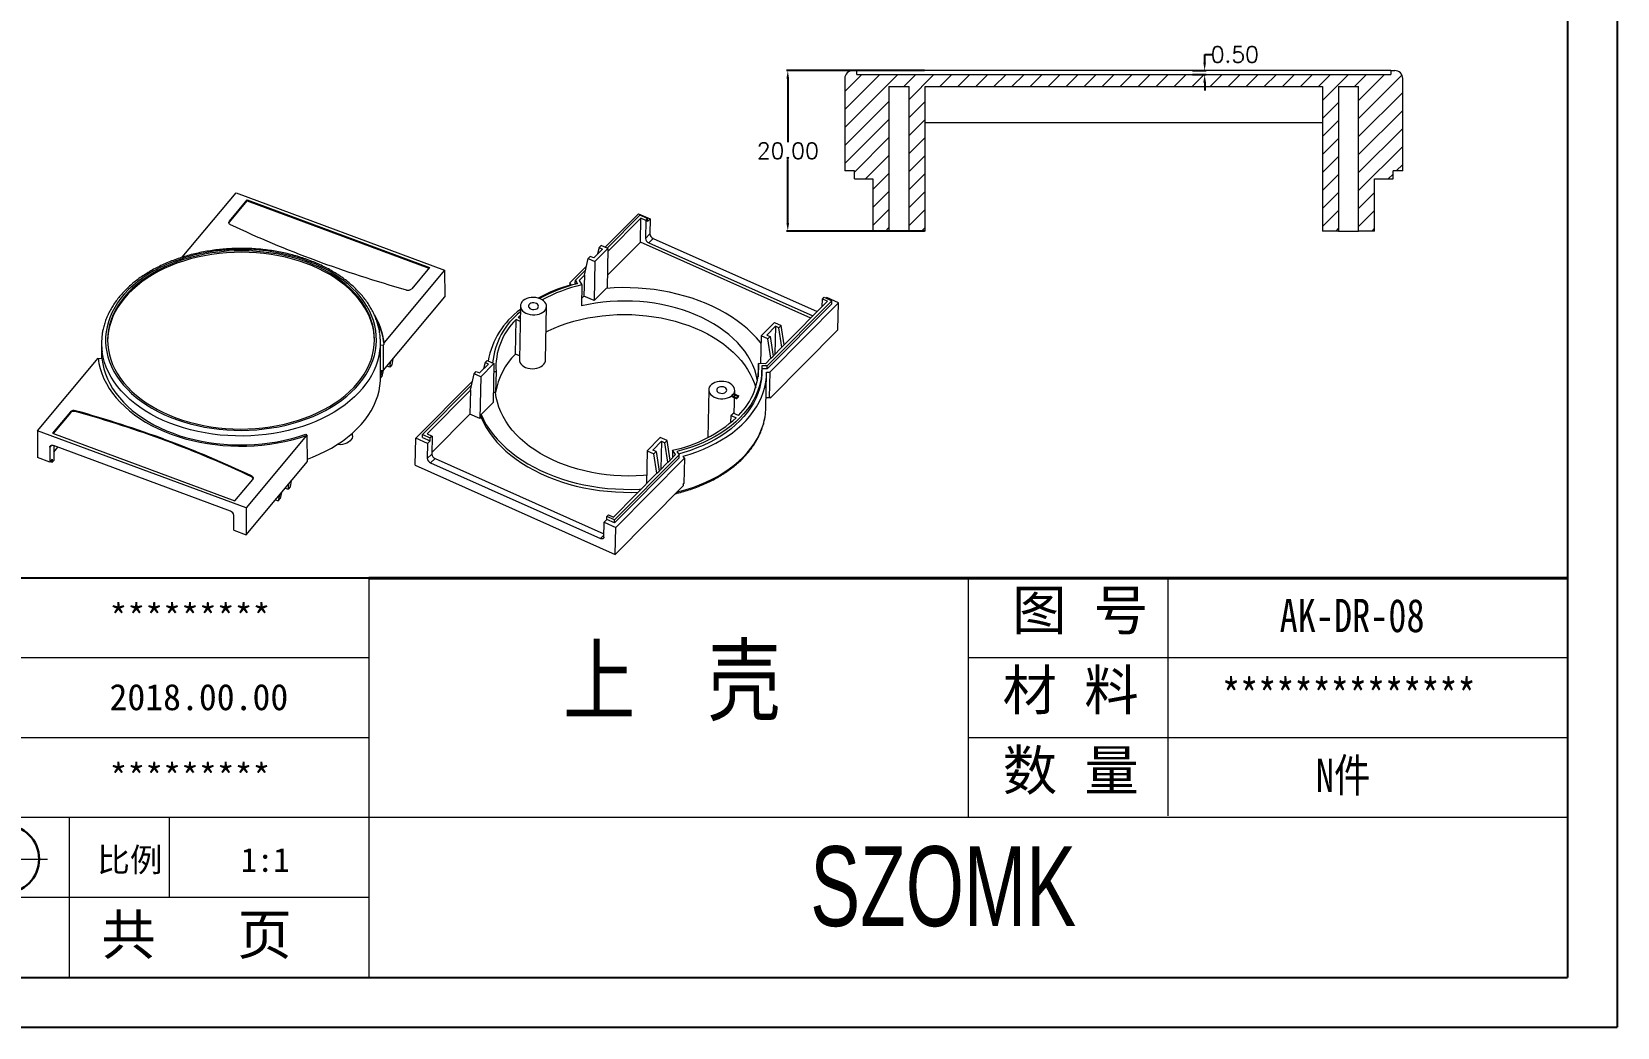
# Model space of a CAD drawing. Header units: inches. Extents: x 2145 to 2963, y 1126 to 1387.
# Drawn here: x 2317.4 to 2514.9, y 1125.7 to 1249.7 of the extents above; entities that cross this region are included whole.
import ezdxf

# ---------------------------------------------------------------- set-up
doc = ezdxf.new("R2010")
doc.units = ezdxf.units.IN
doc.header["$LTSCALE"] = 15
doc.linetypes.add('CENTER2', pattern=[28.575, 19.05, -3.175, 3.175, -3.175])
doc.layers.add('文字', color=81, linetype='Continuous')
for name, color, linetype, lineweight in [('粗实线', 7, 'Continuous', 30), ('细实线', 3, 'Continuous', 9), ('细点划线', 2, 'CENTER2', 9)]:
    doc.layers.add(name, color=color, linetype=linetype, lineweight=lineweight)
doc.styles.get("Standard").update_dxf_attribs({"font": 'txt', "bigfont": 'gbcbig.shx'})
doc.styles.add('宋体', font='', dxfattribs={"width": 0.8, "height": 3.5})
doc.styles.add('长仿宋', font='', dxfattribs={"width": 0.7, "height": 4})
doc.styles.get('宋体').set_extended_font_data('SimSun')
doc.styles.get('长仿宋').set_extended_font_data('SimSun')
doc.dimstyles.new('2.5', dxfattribs={"dimtxt": 2, "dimasz": 1, "dimexe": 0.18, "dimexo": 0.0625, "dimgap": 0.09, "dimtad": 0, "dimtih": 1, "dimtoh": 1, "dimzin": 0, "dimdsep": 46, "dimtxsty": 'Standard', "dimcen": 1, "dimadec": 0, "dimazin": 2, "dimtfac": 1, "dimtofl": 0, "dimtmove": 0, "dimatfit": 3, "dimfxl": 0, "dimtolj": 1, "dimtzin": 0, "dimarcsym": 0})

# ---------------------------------------------------------------- blocks, each defined once
blk = doc.blocks.new('*D156')
at = {"color": 0, "lineweight": -2, "transparency": 16777216}
for p, q in [((2463.5, 1245.88), (2463.5, 1246.88)), ((2463.5, 1246.88), (2464.5, 1246.88)), ((2462, 1244.88), (2463.68, 1244.88)), ((2462, 1244.38), (2463.68, 1244.38)), ((2463.5, 1243.38), (2463.5, 1242.38))]:
    blk.add_line(p, q, dxfattribs=at)
at = {"color": 0, "transparency": 16777216}
for points in [[(2463.33, 1245.88), (2463.66, 1245.88), (2463.5, 1244.88)], [(2463.33, 1243.38), (2463.66, 1243.38), (2463.5, 1244.38)]]:
    blk.add_solid(points, dxfattribs=at)
at = {"layer": 'Defpoints', "color": 0, "transparency": 16777216}
for p in [(2461.93, 1244.88), (2461.93, 1244.38), (2463.5, 1244.88)]:
    blk.add_point(p, dxfattribs=at)
at = {"color": 0, "transparency": 16777216, "insert": (2467.25, 1246.88), "char_height": 2, "attachment_point": 5}
blk.add_mtext('\\A1;0.50', dxfattribs=at)
blk = doc.blocks.new('*D157')
at = {"color": 0, "lineweight": -2, "transparency": 16777216}
for p, q in [((2428.61, 1244.88), (2411.39, 1244.88)), ((2411.57, 1243.88), (2411.57, 1235.97)), ((2411.57, 1225.88), (2411.57, 1233.79)), ((2428.61, 1224.88), (2411.39, 1224.88))]:
    blk.add_line(p, q, dxfattribs=at)
at = {"color": 0, "transparency": 16777216}
for points in [[(2411.4, 1243.88), (2411.73, 1243.88), (2411.57, 1244.88)], [(2411.4, 1225.88), (2411.73, 1225.88), (2411.57, 1224.88)]]:
    blk.add_solid(points, dxfattribs=at)
at = {"layer": 'Defpoints', "color": 0, "transparency": 16777216}
for p in [(2411.57, 1244.88), (2428.67, 1244.88), (2428.67, 1224.88)]:
    blk.add_point(p, dxfattribs=at)
at = {"color": 0, "transparency": 16777216, "insert": (2411.57, 1234.88), "char_height": 2, "attachment_point": 5}
blk.add_mtext('\\A1;20.00', dxfattribs=at)

msp = doc.modelspace()

# ---------------------------------------------------------------- hatches: boundary and pattern name
at = {"linetype": 'Continuous', "lineweight": 0}
h = msp.add_hatch(dxfattribs=at)
h.set_pattern_fill('ANSI31', color=4, scale=0.5, style=0)
edge = h.paths.add_edge_path(flags=0)
edge.add_line((2418.671, 1232.379), (2419.871, 1232.379))
edge.add_line((2419.871, 1232.379), (2419.871, 1231.379))
edge.add_line((2419.871, 1231.379), (2422.171, 1231.379))
edge.add_line((2422.171, 1231.379), (2422.171, 1224.879))
edge.add_line((2422.171, 1224.879), (2424.171, 1224.879))
edge.add_line((2424.171, 1224.879), (2424.171, 1242.879))
edge.add_line((2424.171, 1242.879), (2426.671, 1242.879))
edge.add_line((2426.671, 1242.879), (2426.671, 1224.879))
edge.add_line((2426.671, 1224.879), (2428.671, 1224.879))
edge.add_line((2428.671, 1224.879), (2428.671, 1242.879))
edge.add_line((2428.671, 1242.879), (2478.171, 1242.879))
edge.add_line((2478.171, 1242.879), (2478.171, 1224.879))
edge.add_line((2478.171, 1224.879), (2480.171, 1224.879))
edge.add_line((2480.171, 1224.879), (2480.171, 1242.879))
edge.add_line((2480.171, 1242.879), (2482.671, 1242.879))
edge.add_line((2482.671, 1242.879), (2482.671, 1224.879))
edge.add_line((2482.671, 1224.879), (2484.671, 1224.879))
edge.add_line((2484.671, 1224.879), (2484.671, 1231.379))
edge.add_line((2484.671, 1231.379), (2486.971, 1231.379))
edge.add_line((2486.971, 1231.379), (2486.971, 1232.379))
edge.add_line((2486.971, 1232.379), (2488.171, 1232.379))
edge.add_line((2488.171, 1232.379), (2488.171, 1243.879))
edge.add_arc((2487.171, 1243.879), 1, 0, 90)
edge.add_line((2487.171, 1244.879), (2486.671, 1244.879))
edge.add_line((2486.671, 1244.879), (2486.671, 1244.379))
edge.add_line((2486.671, 1244.379), (2420.171, 1244.379))
edge.add_line((2420.171, 1244.379), (2420.171, 1244.879))
edge.add_line((2420.171, 1244.879), (2419.671, 1244.879))
edge.add_arc((2419.671, 1243.879), 1, 90, 180)
edge.add_line((2418.671, 1243.879), (2418.671, 1232.379))

# ---------------------------------------------------------------- linework, layer by layer
for p, q in [((2514.9, 1386.93), (2514.9, 1125.657)), ((2508.679, 1380.709), (2508.679, 1131.877)), ((2359.38, 1181.644), (2284.73, 1181.644)), ((2154.946, 1131.877), (2508.679, 1131.877)), ((2145.384, 1125.657), (2514.9, 1125.657))]:
    msp.add_line(p, q)
at = {"color": 7, "linetype": 'Continuous', "lineweight": 15}
for p, q in [((2419.671, 1244.879), (2420.171, 1244.879)), ((2420.171, 1244.379), (2420.171, 1244.879)), ((2486.671, 1244.879), (2420.171, 1244.879)), ((2420.171, 1244.379), (2486.671, 1244.379)), ((2486.671, 1244.879), (2486.671, 1244.379)), ((2486.671, 1244.879), (2487.171, 1244.879)), ((2418.671, 1243.879), (2418.671, 1232.379)), ((2424.171, 1242.879), (2426.671, 1242.879)), ((2424.171, 1242.879), (2424.171, 1224.879)), ((2426.671, 1224.879), (2426.671, 1242.879)), ((2428.671, 1242.879), (2478.171, 1242.879)), ((2428.671, 1224.879), (2428.671, 1242.879)), ((2478.171, 1242.879), (2478.171, 1224.879)), ((2480.171, 1242.879), (2482.671, 1242.879)), ((2480.171, 1242.879), (2480.171, 1224.879)), ((2482.671, 1224.879), (2482.671, 1242.879)), ((2488.171, 1232.379), (2488.171, 1243.879)), ((2478.171, 1238.379), (2428.671, 1238.379)), ((2419.871, 1232.379), (2418.671, 1232.379)), ((2419.871, 1231.379), (2419.871, 1232.379)), ((2419.871, 1231.379), (2422.171, 1231.379)), ((2422.171, 1231.379), (2422.171, 1224.879)), ((2484.671, 1231.379), (2486.971, 1231.379)), ((2484.671, 1224.879), (2484.671, 1231.379)), ((2488.171, 1232.379), (2486.971, 1232.379)), ((2486.971, 1231.379), (2486.971, 1232.379)), ((2336.119, 1221.604), (2342.834, 1229.657)), ((2342.009, 1226.097), (2344.228, 1228.757)), ((2342.01, 1225.985), (2344.228, 1228.646)), ((2342.834, 1229.657), (2368.814, 1220.023)), ((2344.228, 1228.757), (2366.933, 1220.338)), ((2344.228, 1228.646), (2344.228, 1228.757)), ((2344.228, 1228.646), (2366.862, 1220.253)), ((2388.835, 1222.87), (2392.966, 1227.039)), ((2393.149, 1226.858), (2389.086, 1222.758)), ((2392.966, 1227.039), (2394.432, 1226.386)), ((2394.112, 1226.428), (2393.149, 1226.858)), ((2342.009, 1226.097), (2342.01, 1225.985)), ((2393.265, 1226.488), (2389.163, 1222.349)), ((2393.204, 1223.504), (2393.265, 1226.488)), ((2393.893, 1226.208), (2393.265, 1226.488)), ((2393.893, 1226.208), (2393.847, 1223.97)), ((2393.893, 1226.208), (2394.112, 1226.428)), ((2394.104, 1226.055), (2394.112, 1226.428)), ((2394.432, 1226.386), (2394.104, 1226.055)), ((2394.432, 1226.386), (2394.394, 1224.521)), ((2424.171, 1224.879), (2422.171, 1224.879)), ((2424.171, 1224.879), (2426.671, 1224.879)), ((2428.671, 1224.879), (2426.671, 1224.879)), ((2480.171, 1224.879), (2478.171, 1224.879)), ((2480.171, 1224.879), (2482.671, 1224.879)), ((2484.671, 1224.879), (2482.671, 1224.879)), ((2387.532, 1221.066), (2389.171, 1222.72)), ((2388.06, 1222.818), (2387.882, 1222.028)), ((2388.334, 1223.094), (2388.06, 1222.818)), ((2388.06, 1222.818), (2388.479, 1222.631)), ((2389.171, 1222.72), (2388.334, 1223.094)), ((2389.171, 1222.72), (2389.069, 1217.745)), ((2393.204, 1223.504), (2389.102, 1219.365)), ((2414.433, 1214.037), (2393.204, 1223.504)), ((2393.847, 1223.97), (2394.394, 1224.521)), ((2394.805, 1223.961), (2394.258, 1223.41)), ((2394.258, 1223.41), (2414.692, 1214.298)), ((2394.805, 1223.961), (2415.238, 1214.849)), ((2386.23, 1219.388), (2386.694, 1221.439)), ((2386.694, 1221.439), (2386.968, 1221.715)), ((2386.694, 1221.439), (2387.532, 1221.066)), ((2387.386, 1221.528), (2386.968, 1221.715)), ((2388.479, 1222.631), (2387.386, 1221.528)), ((2387.532, 1221.066), (2387.433, 1216.217)), ((2368.814, 1220.023), (2361.28, 1210.988)), ((2366.933, 1220.338), (2364.714, 1217.677)), ((2368.814, 1220.023), (2368.825, 1216.674)), ((2384.418, 1218.413), (2386.48, 1220.494)), ((2385.098, 1218.368), (2385.106, 1218.741)), ((2386.373, 1220.02), (2385.106, 1218.741)), ((2385.106, 1218.741), (2385.381, 1218.319)), ((2386.23, 1219.388), (2385.559, 1218.711)), ((2385.559, 1218.711), (2385.916, 1218.164)), ((2386.23, 1219.388), (2386.177, 1216.777)), ((2384.418, 1218.413), (2384.412, 1218.12)), ((2384.579, 1218.167), (2384.418, 1218.413)), ((2385.098, 1218.368), (2385.166, 1218.264)), ((2385.916, 1218.164), (2385.863, 1215.553)), ((2386.177, 1216.777), (2385.882, 1216.479)), ((2387.433, 1216.217), (2386.177, 1216.777)), ((2388.936, 1217.735), (2387.433, 1216.217)), ((2361.203, 1207.533), (2368.825, 1216.674)), ((2378.267, 1215.551), (2378.129, 1208.837)), ((2381.378, 1208.771), (2381.516, 1215.485)), ((2417.048, 1215.824), (2409.005, 1207.707)), ((2417.056, 1216.197), (2409.013, 1208.08)), ((2409.33, 1207.304), (2417.878, 1215.93)), ((2411.107, 1210.68), (2416.502, 1216.125)), ((2415.855, 1215.472), (2415.874, 1216.405)), ((2415.874, 1216.405), (2416.093, 1216.626)), ((2416.502, 1216.125), (2415.874, 1216.405)), ((2416.093, 1216.626), (2417.056, 1216.197)), ((2416.413, 1216.584), (2416.344, 1216.514)), ((2417.878, 1215.93), (2416.413, 1216.584)), ((2417.048, 1215.824), (2417.056, 1216.197)), ((2417.81, 1212.573), (2417.878, 1215.93)), ((2377.63, 1209.552), (2377.718, 1213.842)), ((2378.227, 1213.615), (2377.718, 1213.842)), ((2377.991, 1214.118), (2378.242, 1214.355)), ((2377.991, 1214.118), (2378.235, 1214.009)), ((2408.257, 1211.824), (2409.896, 1213.478)), ((2410.042, 1213.016), (2408.949, 1211.913)), ((2409.896, 1213.478), (2410.734, 1213.105)), ((2410.042, 1213.016), (2409.97, 1209.534)), ((2410.46, 1212.829), (2410.042, 1213.016)), ((2410.734, 1213.105), (2410.46, 1212.829)), ((2410.833, 1210.404), (2410.46, 1212.829)), ((2411.107, 1210.68), (2410.734, 1213.105)), ((2326.082, 1210.883), (2326.089, 1208.975)), ((2360.847, 1206.724), (2360.832, 1211.003)), ((2361.28, 1210.801), (2361.192, 1210.695)), ((2361.28, 1210.801), (2361.28, 1210.988)), ((2408.257, 1211.824), (2408.186, 1208.355)), ((2409.094, 1211.451), (2408.257, 1211.824)), ((2408.949, 1211.913), (2409.368, 1211.726)), ((2409.094, 1211.451), (2409.368, 1211.726)), ((2409.467, 1209.026), (2409.094, 1211.451)), ((2409.361, 1204.047), (2417.81, 1212.573)), ((2409.368, 1211.726), (2409.741, 1209.302)), ((2318.107, 1200.002), (2325.641, 1209.038)), ((2325.662, 1208.876), (2325.73, 1208.958)), ((2326.129, 1208.977), (2325.73, 1208.958)), ((2360.833, 1210.678), (2361.192, 1210.695)), ((2361.203, 1207.533), (2361.192, 1210.695)), ((2362.38, 1208.944), (2362.226, 1208.201)), ((2378.139, 1209.325), (2377.63, 1209.552)), ((2408.796, 1208.348), (2409.467, 1209.026)), ((2409.467, 1209.026), (2409.741, 1209.302)), ((2409.741, 1209.302), (2410.833, 1210.404)), ((2410.833, 1210.404), (2411.107, 1210.68)), ((2360.844, 1207.515), (2361.203, 1207.533)), ((2360.987, 1207.522), (2360.846, 1206.846)), ((2361.171, 1207.531), (2361.008, 1206.74)), ((2361.982, 1207.909), (2361.626, 1208.041)), ((2361.982, 1207.909), (2362.136, 1208.652)), ((2362.226, 1208.201), (2361.982, 1207.909)), ((2372.023, 1205.051), (2372.488, 1207.103)), ((2372.488, 1207.103), (2372.761, 1207.378)), ((2373.325, 1206.729), (2372.488, 1207.103)), ((2372.761, 1207.378), (2373.18, 1207.192)), ((2373.18, 1207.192), (2374.273, 1208.294)), ((2374.965, 1208.383), (2373.325, 1206.729)), ((2373.854, 1208.481), (2373.675, 1207.691)), ((2374.127, 1208.757), (2373.854, 1208.481)), ((2374.273, 1208.294), (2373.854, 1208.481)), ((2374.127, 1208.757), (2374.965, 1208.383)), ((2374.965, 1208.383), (2374.865, 1203.534)), ((2374.944, 1207.377), (2375.224, 1207.374)), ((2375.224, 1207.374), (2375.17, 1204.763)), ((2407.906, 1208.358), (2407.873, 1206.705)), ((2408.796, 1208.348), (2407.906, 1208.358)), ((2409.013, 1208.08), (2408.327, 1208.087)), ((2408.329, 1207.149), (2408.336, 1207.522)), ((2409.005, 1207.707), (2408.338, 1207.714)), ((2408.841, 1202.848), (2408.929, 1207.137)), ((2408.93, 1207.308), (2409.33, 1207.304)), ((2409.005, 1207.707), (2409.013, 1208.08)), ((2409.33, 1207.304), (2409.265, 1204.133)), ((2360.845, 1206.546), (2361.008, 1206.74)), ((2365.236, 1199.055), (2372.274, 1206.157)), ((2372.166, 1205.683), (2366.074, 1199.535)), ((2372.023, 1205.051), (2366.628, 1199.606)), ((2372.023, 1205.051), (2371.962, 1202.067)), ((2373.325, 1206.729), (2373.218, 1201.507)), ((2401.713, 1205.096), (2401.591, 1199.131)), ((2404.903, 1202.117), (2404.963, 1205.029)), ((2373.361, 1202.017), (2374.865, 1203.534)), ((2375.17, 1204.763), (2374.89, 1204.766)), ((2408.867, 1204.138), (2409.265, 1204.133)), ((2409.265, 1204.133), (2409.365, 1204.233)), ((2409.356, 1204.225), (2409.361, 1204.047)), ((2409.361, 1204.047), (2409.365, 1204.233)), ((2322.206, 1202.348), (2319.988, 1199.687)), ((2322.207, 1202.237), (2320.059, 1199.661)), ((2322.207, 1202.237), (2322.206, 1202.348)), ((2322.837, 1202.495), (2322.837, 1202.383)), ((2371.962, 1202.067), (2367.214, 1197.275)), ((2373.218, 1201.507), (2371.962, 1202.067)), ((2373.354, 1201.644), (2373.218, 1201.507)), ((2373.361, 1202.017), (2373.354, 1201.644)), ((2404.478, 1201.015), (2404.496, 1201.901)), ((2404.496, 1201.901), (2405.139, 1201.614)), ((2405.412, 1201.89), (2404.769, 1202.176)), ((2318.107, 1200.002), (2318.118, 1196.654)), ((2344.087, 1190.368), (2318.107, 1200.002)), ((2319.988, 1199.687), (2342.693, 1191.268)), ((2351.621, 1199.404), (2344.087, 1190.368)), ((2351.524, 1199.56), (2351.71, 1199.324)), ((2351.621, 1199.404), (2351.621, 1199.218)), ((2351.71, 1199.324), (2351.621, 1199.218)), ((2351.721, 1196.161), (2351.71, 1199.324)), ((2357.332, 1199.346), (2357.331, 1199.69)), ((2365.168, 1195.698), (2365.236, 1199.055)), ((2366.702, 1198.402), (2365.236, 1199.055)), ((2366.067, 1199.162), (2366.074, 1199.535)), ((2366.067, 1199.162), (2367.03, 1198.732)), ((2366.074, 1199.535), (2367.037, 1199.105)), ((2366.628, 1199.606), (2367.256, 1199.326)), ((2367.03, 1198.732), (2367.037, 1199.105)), ((2367.256, 1199.326), (2367.037, 1199.105)), ((2367.256, 1199.326), (2367.21, 1197.088)), ((2395.69, 1199.141), (2394.051, 1197.487)), ((2396.527, 1198.768), (2395.69, 1199.141)), ((2319.64, 1197.948), (2319.647, 1196.087)), ((2342.126, 1189.981), (2320.076, 1198.158)), ((2320.129, 1198.138), (2320.135, 1196.3)), ((2320.132, 1197.324), (2320.65, 1197.945)), ((2366.702, 1198.402), (2366.664, 1196.537)), ((2366.664, 1196.537), (2367.21, 1197.088)), ((2367.03, 1198.732), (2366.702, 1198.402)), ((2398.024, 1196.991), (2389.981, 1188.874)), ((2394.051, 1197.487), (2393.967, 1193.383)), ((2394.051, 1197.487), (2394.888, 1197.114)), ((2394.742, 1197.576), (2395.835, 1198.679)), ((2395.161, 1197.39), (2394.742, 1197.576)), ((2394.888, 1197.114), (2395.161, 1197.39)), ((2395.261, 1194.689), (2394.888, 1197.114)), ((2395.161, 1197.39), (2395.534, 1194.965)), ((2395.835, 1198.679), (2395.764, 1195.197)), ((2395.835, 1198.679), (2396.254, 1198.492)), ((2396.527, 1198.768), (2396.254, 1198.492)), ((2396.627, 1196.068), (2396.254, 1198.492)), ((2396.9, 1196.343), (2396.527, 1198.768)), ((2396.9, 1196.343), (2397.571, 1197.021)), ((2397.214, 1197.567), (2397.195, 1196.641)), ((2397.571, 1197.021), (2397.214, 1197.567)), ((2397.749, 1197.412), (2398.024, 1196.991)), ((2398.017, 1196.618), (2398.024, 1196.991)), ((2319.647, 1196.087), (2318.118, 1196.654)), ((2319.939, 1196.438), (2319.647, 1196.087)), ((2319.702, 1196.154), (2319.94, 1196.066)), ((2319.939, 1196.438), (2319.94, 1196.066)), ((2320.135, 1196.3), (2319.94, 1196.066)), ((2344.098, 1187.02), (2351.721, 1196.161)), ((2365.168, 1195.698), (2390.08, 1184.589)), ((2367.621, 1196.528), (2367.075, 1195.977)), ((2367.075, 1195.977), (2388.218, 1186.548)), ((2367.621, 1196.528), (2388.653, 1187.149)), ((2398.017, 1196.618), (2389.974, 1188.501)), ((2390.148, 1187.946), (2398.697, 1196.573)), ((2395.534, 1194.965), (2396.627, 1196.068)), ((2396.627, 1196.068), (2396.9, 1196.343)), ((2398.697, 1196.573), (2398.536, 1196.818)), ((2398.697, 1196.573), (2398.632, 1193.402)), ((2342.693, 1191.268), (2344.911, 1193.929)), ((2344.766, 1194.251), (2344.765, 1194.363)), ((2349.314, 1192.717), (2349.468, 1193.46)), ((2349.558, 1193.009), (2349.314, 1192.717)), ((2349.712, 1193.752), (2349.558, 1193.009)), ((2389.865, 1189.244), (2395.261, 1194.689)), ((2390.08, 1184.589), (2398.529, 1193.116)), ((2395.261, 1194.689), (2395.534, 1194.965)), ((2398.532, 1193.302), (2398.529, 1193.116)), ((2398.532, 1193.302), (2398.632, 1193.402)), ((2347.74, 1191.388), (2348.096, 1191.256)), ((2348.25, 1191.999), (2348.096, 1191.256)), ((2348.096, 1191.256), (2348.339, 1191.548)), ((2348.493, 1192.291), (2348.339, 1191.548)), ((2348.958, 1192.849), (2349.314, 1192.717)), ((2342.57, 1187.587), (2342.563, 1189.447)), ((2344.087, 1190.368), (2344.098, 1187.02)), ((2389.011, 1188.93), (2389.018, 1189.303)), ((2389.237, 1189.524), (2389.018, 1189.303)), ((2389.981, 1188.874), (2389.018, 1189.303)), ((2389.237, 1189.524), (2389.865, 1189.244)), ((2342.57, 1187.587), (2344.098, 1187.02)), ((2388.645, 1186.735), (2388.683, 1188.6)), ((2389.011, 1188.93), (2388.683, 1188.6)), ((2388.683, 1188.6), (2390.148, 1187.946)), ((2389.974, 1188.501), (2389.011, 1188.93)), ((2389.974, 1188.501), (2389.981, 1188.874)), ((2390.08, 1184.589), (2390.148, 1187.946))]:
    msp.add_line(p, q, dxfattribs=at)
at = {"color": 7, "linetype": 'Continuous'}
for p, q in [((2404.546, 1204.325), (2405.189, 1204.038)), ((2404.819, 1204.601), (2405.462, 1204.314))]:
    msp.add_line(p, q, dxfattribs=at)
at = {"color": 8, "linetype": 'Continuous', "lineweight": 15}
for p, q in [((2319.839, 1198.186), (2319.64, 1197.948)), ((2388.218, 1186.548), (2388.65, 1186.984))]:
    msp.add_line(p, q, dxfattribs=at)
at = {"color": 7, "linetype": 'Continuous', "lineweight": 15, "flags": 128}
for points in [[(2342.155, 1225.662), (2342.086, 1225.702), (2342.029, 1225.749), (2341.986, 1225.803), (2341.958, 1225.861), (2341.946, 1225.921), (2341.951, 1225.982), (2341.972, 1226.041), (2342.009, 1226.097)], [(2342.01, 1225.985), (2341.973, 1225.929), (2341.953, 1225.877)], [(2358.192, 1205.85), (2358.626, 1206.407), (2359.014, 1206.978), (2359.353, 1207.563), (2359.643, 1208.16), (2359.883, 1208.766), (2360.072, 1209.38), (2360.21, 1210.001), (2360.296, 1210.625), (2360.33, 1211.251), (2360.312, 1211.878), (2360.242, 1212.503), (2360.12, 1213.124), (2359.946, 1213.74), (2359.722, 1214.348), (2359.447, 1214.946), (2359.122, 1215.534), (2358.75, 1216.108), (2358.33, 1216.668), (2357.864, 1217.211), (2357.353, 1217.736), (2356.8, 1218.241), (2356.205, 1218.725), (2355.571, 1219.185), (2354.899, 1219.622), (2354.193, 1220.033), (2353.452, 1220.416), (2352.681, 1220.772), (2351.882, 1221.098), (2351.056, 1221.395), (2350.207, 1221.66), (2349.337, 1221.893), (2348.449, 1222.093), (2347.546, 1222.26), (2346.63, 1222.393), (2345.704, 1222.492), (2344.771, 1222.556), (2343.834, 1222.586), (2342.895, 1222.581), (2341.959, 1222.541), (2341.027, 1222.466), (2340.103, 1222.357), (2339.189, 1222.214), (2338.288, 1222.037), (2337.403, 1221.827), (2336.537, 1221.584), (2335.693, 1221.31), (2334.872, 1221.004), (2334.078, 1220.669), (2333.313, 1220.305), (2332.579, 1219.913), (2331.879, 1219.495), (2331.214, 1219.051), (2330.588, 1218.583), (2330.001, 1218.093), (2329.456, 1217.582), (2328.954, 1217.051), (2328.497, 1216.503), (2328.086, 1215.939), (2327.722, 1215.361), (2327.408, 1214.769), (2327.142, 1214.168), (2326.928, 1213.557), (2326.764, 1212.94), (2326.652, 1212.317), (2326.592, 1211.692), (2326.584, 1211.065), (2326.628, 1210.439), (2326.724, 1209.816), (2326.872, 1209.197), (2327.071, 1208.585), (2327.321, 1207.981), (2327.621, 1207.388), (2327.97, 1206.807), (2328.366, 1206.239), (2328.809, 1205.688), (2329.298, 1205.154), (2329.83, 1204.639), (2330.404, 1204.144), (2331.019, 1203.672), (2331.672, 1203.223), (2332.361, 1202.799), (2333.085, 1202.402), (2333.841, 1202.032), (2334.626, 1201.691), (2335.439, 1201.379), (2336.277, 1201.099), (2337.137, 1200.85), (2338.016, 1200.633), (2338.912, 1200.449), (2339.823, 1200.299), (2340.744, 1200.183), (2341.674, 1200.101), (2342.609, 1200.054), (2343.547, 1200.042), (2344.485, 1200.064), (2345.419, 1200.122), (2346.348, 1200.214), (2347.267, 1200.34), (2348.175, 1200.5), (2349.068, 1200.694), (2349.944, 1200.92), (2350.799, 1201.179), (2351.632, 1201.469), (2352.44, 1201.789), (2353.22, 1202.139), (2353.97, 1202.517), (2354.687, 1202.923), (2355.37, 1203.354), (2356.016, 1203.81), (2356.622, 1204.289), (2357.189, 1204.79), (2357.712, 1205.311), (2358.192, 1205.85)], [(2357.974, 1205.931), (2358.405, 1206.484), (2358.79, 1207.053), (2359.126, 1207.634), (2359.412, 1208.228), (2359.649, 1208.831), (2359.835, 1209.442), (2359.969, 1210.058), (2360.051, 1210.679), (2360.081, 1211.302), (2360.058, 1211.925), (2359.984, 1212.546), (2359.857, 1213.162), (2359.679, 1213.774), (2359.449, 1214.377), (2359.17, 1214.971), (2358.841, 1215.553), (2358.463, 1216.122), (2358.039, 1216.676), (2357.568, 1217.213), (2357.053, 1217.731), (2356.495, 1218.229), (2355.897, 1218.706), (2355.259, 1219.159), (2354.584, 1219.588), (2353.873, 1219.99), (2353.131, 1220.365), (2352.357, 1220.712), (2351.556, 1221.029), (2350.729, 1221.316), (2349.88, 1221.571), (2349.01, 1221.794), (2348.122, 1221.984), (2347.22, 1222.14), (2346.306, 1222.262), (2345.384, 1222.35), (2344.455, 1222.403), (2343.523, 1222.421), (2342.59, 1222.405), (2341.661, 1222.353), (2340.737, 1222.266), (2339.822, 1222.146), (2338.918, 1221.991), (2338.028, 1221.802), (2337.156, 1221.581), (2336.303, 1221.327), (2335.473, 1221.042), (2334.667, 1220.726), (2333.89, 1220.38), (2333.143, 1220.006), (2332.428, 1219.605), (2331.748, 1219.177), (2331.104, 1218.725), (2330.5, 1218.25), (2329.936, 1217.752), (2329.415, 1217.235), (2328.938, 1216.699), (2328.506, 1216.145), (2328.122, 1215.577), (2327.786, 1214.995), (2327.499, 1214.402), (2327.263, 1213.799), (2327.077, 1213.188), (2326.943, 1212.571), (2326.861, 1211.95), (2326.831, 1211.328), (2326.853, 1210.705), (2326.928, 1210.084), (2327.055, 1209.467), (2327.233, 1208.856), (2327.462, 1208.253), (2327.742, 1207.659), (2328.071, 1207.077), (2328.448, 1206.508), (2328.873, 1205.954), (2329.344, 1205.417), (2329.859, 1204.898), (2330.416, 1204.4), (2331.015, 1203.924), (2331.653, 1203.471), (2332.328, 1203.042), (2333.038, 1202.64), (2333.781, 1202.264), (2334.554, 1201.918), (2335.356, 1201.6), (2336.182, 1201.314), (2337.032, 1201.059), (2337.902, 1200.836), (2338.789, 1200.646), (2339.691, 1200.49), (2340.605, 1200.367), (2341.528, 1200.28), (2342.457, 1200.227), (2343.389, 1200.208), (2344.321, 1200.225), (2345.251, 1200.277), (2346.175, 1200.363), (2347.09, 1200.484), (2347.994, 1200.639), (2348.883, 1200.827), (2349.756, 1201.049), (2350.609, 1201.303), (2351.439, 1201.588), (2352.244, 1201.904), (2353.022, 1202.249), (2353.769, 1202.623), (2354.484, 1203.025), (2355.164, 1203.452), (2355.807, 1203.904), (2356.412, 1204.38), (2356.976, 1204.877), (2357.497, 1205.395), (2357.974, 1205.931)], [(2360.08, 1211.279), (2360.059, 1211.739), (2359.984, 1212.359), (2359.858, 1212.976), (2359.679, 1213.588), (2359.45, 1214.191), (2359.17, 1214.785), (2358.841, 1215.367), (2358.464, 1215.936), (2358.039, 1216.49), (2357.569, 1217.027), (2357.054, 1217.545), (2356.496, 1218.043), (2355.897, 1218.52), (2355.259, 1218.973), (2354.584, 1219.402), (2353.874, 1219.804), (2353.131, 1220.179), (2352.358, 1220.526), (2351.557, 1220.843), (2350.73, 1221.13), (2349.88, 1221.385), (2349.01, 1221.608), (2348.123, 1221.798), (2347.221, 1221.954), (2346.307, 1222.076), (2345.384, 1222.164), (2344.455, 1222.217), (2343.523, 1222.235), (2342.591, 1222.218), (2341.662, 1222.167), (2340.738, 1222.08), (2339.822, 1221.96), (2338.918, 1221.805), (2338.029, 1221.616), (2337.156, 1221.395), (2336.303, 1221.141), (2335.473, 1220.856), (2334.668, 1220.54), (2333.891, 1220.194), (2333.143, 1219.82), (2332.428, 1219.419), (2331.748, 1218.991), (2331.105, 1218.539), (2330.5, 1218.064), (2329.937, 1217.566), (2329.415, 1217.049), (2328.938, 1216.513), (2328.507, 1215.959), (2328.123, 1215.391), (2327.787, 1214.809), (2327.5, 1214.216), (2327.263, 1213.613), (2327.078, 1213.002), (2326.944, 1212.385), (2326.862, 1211.764), (2326.832, 1211.164)], [(2408.238, 1210.885), (2408.168, 1210.974), (2407.675, 1211.559), (2407.137, 1212.126), (2406.554, 1212.673), (2405.93, 1213.2), (2405.265, 1213.705), (2404.561, 1214.185), (2403.821, 1214.641), (2403.047, 1215.071), (2402.24, 1215.472), (2401.403, 1215.846), (2400.538, 1216.189), (2399.648, 1216.502), (2398.735, 1216.783), (2397.802, 1217.033), (2396.851, 1217.248), (2395.885, 1217.431), (2394.907, 1217.579), (2393.92, 1217.693), (2392.925, 1217.771), (2391.927, 1217.815), (2390.928, 1217.823), (2389.93, 1217.797), (2388.936, 1217.735)], [(2381.252, 1214.911), (2381.389, 1215.081), (2381.477, 1215.265), (2381.515, 1215.457), (2381.5, 1215.651), (2381.434, 1215.84), (2381.318, 1216.019), (2381.156, 1216.183), (2380.954, 1216.324), (2380.717, 1216.44), (2380.454, 1216.527), (2380.173, 1216.58), (2379.883, 1216.6), (2379.593, 1216.585), (2379.312, 1216.536), (2379.051, 1216.453), (2378.816, 1216.341), (2378.616, 1216.203), (2378.456, 1216.042), (2378.343, 1215.865), (2378.28, 1215.676), (2378.268, 1215.482), (2378.309, 1215.29), (2378.401, 1215.104), (2378.54, 1214.933), (2378.723, 1214.779), (2378.943, 1214.65), (2379.194, 1214.549), (2379.467, 1214.478), (2379.754, 1214.441), (2380.045, 1214.439), (2380.332, 1214.471), (2380.604, 1214.537), (2380.853, 1214.635), (2381.072, 1214.761), (2381.252, 1214.911)], [(2380.415, 1215.285), (2380.492, 1215.397), (2380.516, 1215.519), (2380.485, 1215.642), (2380.4, 1215.754), (2380.271, 1215.844), (2380.108, 1215.906), (2379.925, 1215.933), (2379.74, 1215.923), (2379.568, 1215.878), (2379.425, 1215.8), (2379.323, 1215.697), (2379.272, 1215.579), (2379.275, 1215.455), (2379.334, 1215.336), (2379.442, 1215.234), (2379.59, 1215.157), (2379.765, 1215.112), (2379.951, 1215.103), (2380.131, 1215.131), (2380.291, 1215.193), (2380.415, 1215.285)], [(2407.792, 1206.228), (2407.77, 1206.36), (2407.634, 1206.97), (2407.448, 1207.574), (2407.211, 1208.171), (2406.924, 1208.758), (2406.588, 1209.335), (2406.205, 1209.898), (2405.774, 1210.447), (2405.298, 1210.979), (2404.779, 1211.493), (2404.217, 1211.987), (2403.615, 1212.46), (2402.974, 1212.91), (2402.297, 1213.336), (2401.585, 1213.735), (2400.842, 1214.108), (2400.069, 1214.453), (2399.269, 1214.768), (2398.444, 1215.054), (2397.597, 1215.308), (2396.73, 1215.53), (2395.847, 1215.72), (2394.951, 1215.876), (2394.043, 1215.998), (2393.127, 1216.087), (2392.207, 1216.14), (2391.283, 1216.16), (2390.361, 1216.144), (2389.443, 1216.094), (2388.53, 1216.01), (2387.628, 1215.891), (2386.738, 1215.739), (2385.863, 1215.553)], [(2381.451, 1212.311), (2381.726, 1212.446), (2382.485, 1212.79), (2383.273, 1213.105), (2384.087, 1213.39), (2384.925, 1213.643), (2385.783, 1213.864), (2386.66, 1214.052), (2387.553, 1214.207), (2388.458, 1214.327), (2389.372, 1214.413), (2390.294, 1214.465), (2391.219, 1214.481), (2392.145, 1214.463), (2393.068, 1214.41), (2393.987, 1214.322), (2394.898, 1214.2), (2395.798, 1214.044), (2396.684, 1213.854), (2397.553, 1213.632), (2398.403, 1213.377), (2399.23, 1213.091), (2400.033, 1212.775), (2400.809, 1212.429), (2401.554, 1212.055), (2402.268, 1211.654), (2402.947, 1211.227), (2403.589, 1210.775), (2404.192, 1210.301), (2404.755, 1209.804), (2405.276, 1209.288), (2405.752, 1208.754), (2406.182, 1208.203), (2406.566, 1207.638), (2406.901, 1207.059), (2407.187, 1206.469), (2407.423, 1205.87), (2407.573, 1205.392)], [(2325.641, 1209.038), (2325.744, 1208.39), (2325.901, 1207.746), (2326.109, 1207.11), (2326.37, 1206.482), (2326.681, 1205.864), (2327.042, 1205.259), (2327.453, 1204.668), (2327.911, 1204.093), (2328.415, 1203.536), (2328.964, 1202.998), (2329.557, 1202.481), (2330.191, 1201.987), (2330.864, 1201.516), (2331.575, 1201.071), (2332.322, 1200.652), (2333.101, 1200.261), (2333.912, 1199.899), (2334.751, 1199.568), (2335.616, 1199.267), (2336.504, 1198.999), (2337.414, 1198.764), (2338.341, 1198.562), (2339.283, 1198.394), (2340.238, 1198.261), (2341.203, 1198.163), (2342.174, 1198.1), (2343.149, 1198.072), (2344.125, 1198.081), (2345.099, 1198.125), (2346.068, 1198.204), (2347.029, 1198.318), (2347.98, 1198.468), (2348.917, 1198.652), (2349.838, 1198.869), (2350.74, 1199.12), (2351.621, 1199.404)], [(2326.129, 1208.977), (2326.223, 1208.341), (2326.368, 1207.71), (2326.566, 1207.085), (2326.815, 1206.468), (2327.114, 1205.861), (2327.463, 1205.267), (2327.861, 1204.686), (2328.306, 1204.121), (2328.797, 1203.573), (2329.332, 1203.044), (2329.91, 1202.536), (2330.529, 1202.049), (2331.188, 1201.587), (2331.884, 1201.149), (2332.615, 1200.738), (2333.378, 1200.354), (2334.173, 1199.999), (2334.995, 1199.674), (2335.843, 1199.38), (2336.715, 1199.117), (2337.607, 1198.887), (2338.516, 1198.69), (2339.441, 1198.527), (2340.377, 1198.398), (2341.323, 1198.303), (2342.276, 1198.244), (2343.232, 1198.22), (2344.189, 1198.231), (2345.144, 1198.277), (2346.093, 1198.358), (2347.035, 1198.474), (2347.965, 1198.625), (2348.882, 1198.809), (2349.783, 1199.027), (2350.664, 1199.278), (2351.524, 1199.56)], [(2378.129, 1208.837), (2378.141, 1208.694), (2378.202, 1208.501), (2378.314, 1208.319), (2378.473, 1208.153), (2378.674, 1208.008), (2378.91, 1207.889), (2379.174, 1207.8), (2379.456, 1207.744), (2379.749, 1207.722), (2380.041, 1207.736), (2380.325, 1207.785), (2380.589, 1207.867), (2380.827, 1207.979), (2381.029, 1208.119), (2381.189, 1208.281), (2381.303, 1208.46), (2381.366, 1208.65), (2381.378, 1208.771)], [(2408.327, 1208.087), (2408.335, 1207.463), (2408.291, 1206.839), (2408.195, 1206.219), (2408.046, 1205.604), (2407.847, 1204.996), (2407.596, 1204.397), (2407.295, 1203.809), (2406.945, 1203.234), (2406.547, 1202.673), (2406.102, 1202.128), (2405.612, 1201.602), (2405.078, 1201.095), (2404.501, 1200.609), (2403.885, 1200.145), (2403.229, 1199.706), (2402.537, 1199.292), (2401.811, 1198.906), (2401.053, 1198.547), (2400.265, 1198.217), (2399.45, 1197.917), (2398.611, 1197.649), (2397.749, 1197.412)], [(2408.329, 1207.149), (2408.327, 1207.09), (2408.283, 1206.466), (2408.187, 1205.846), (2408.039, 1205.231), (2407.839, 1204.623), (2407.588, 1204.025), (2407.288, 1203.436), (2406.938, 1202.861), (2406.54, 1202.3), (2406.095, 1201.755), (2405.604, 1201.229), (2405.07, 1200.722), (2404.494, 1200.236), (2403.877, 1199.772), (2403.222, 1199.333), (2402.53, 1198.919), (2401.804, 1198.533), (2401.045, 1198.174), (2400.258, 1197.844), (2399.443, 1197.544), (2398.603, 1197.276), (2397.956, 1197.095)], [(2398.536, 1196.818), (2399.403, 1197.081), (2400.245, 1197.375), (2401.062, 1197.7), (2401.849, 1198.055), (2402.605, 1198.438), (2403.328, 1198.849), (2404.015, 1199.287), (2404.663, 1199.749), (2405.272, 1200.235), (2405.839, 1200.743), (2406.363, 1201.271), (2406.842, 1201.819), (2407.274, 1202.384), (2407.658, 1202.964), (2407.994, 1203.558), (2408.279, 1204.164), (2408.513, 1204.78), (2408.696, 1205.404), (2408.827, 1206.035), (2408.905, 1206.67), (2408.93, 1207.308)], [(2351.72, 1196.464), (2352.371, 1196.712), (2353.181, 1197.057), (2353.961, 1197.43), (2354.708, 1197.832), (2355.422, 1198.261), (2356.099, 1198.715), (2356.738, 1199.194), (2357.337, 1199.695), (2357.893, 1200.218), (2358.406, 1200.76), (2358.873, 1201.32), (2359.293, 1201.896), (2359.665, 1202.487), (2359.987, 1203.09), (2360.26, 1203.705), (2360.481, 1204.328), (2360.651, 1204.959), (2360.768, 1205.595), (2360.833, 1206.233), (2360.847, 1206.724)], [(2404.699, 1204.456), (2404.835, 1204.625), (2404.924, 1204.809), (2404.961, 1205.001), (2404.947, 1205.195), (2404.881, 1205.385), (2404.765, 1205.564), (2404.603, 1205.727), (2404.4, 1205.869), (2404.164, 1205.985), (2403.901, 1206.071), (2403.62, 1206.125), (2403.329, 1206.145), (2403.039, 1206.129), (2402.759, 1206.08), (2402.497, 1205.998), (2402.262, 1205.886), (2402.062, 1205.747), (2401.903, 1205.586), (2401.79, 1205.409), (2401.727, 1205.22), (2401.715, 1205.027), (2401.756, 1204.834), (2401.847, 1204.649), (2401.987, 1204.477), (2402.17, 1204.324), (2402.39, 1204.195), (2402.641, 1204.093), (2402.914, 1204.023), (2403.201, 1203.986), (2403.492, 1203.984), (2403.779, 1204.016), (2404.051, 1204.082), (2404.3, 1204.179), (2404.518, 1204.305), (2404.699, 1204.456)], [(2403.861, 1204.829), (2403.939, 1204.941), (2403.963, 1205.064), (2403.931, 1205.186), (2403.847, 1205.298), (2403.718, 1205.389), (2403.554, 1205.45), (2403.372, 1205.478), (2403.187, 1205.468), (2403.015, 1205.422), (2402.871, 1205.345), (2402.77, 1205.242), (2402.718, 1205.123), (2402.722, 1204.999), (2402.781, 1204.881), (2402.889, 1204.778), (2403.037, 1204.701), (2403.211, 1204.656), (2403.397, 1204.647), (2403.578, 1204.675), (2403.737, 1204.738), (2403.861, 1204.829)], [(2393.988, 1194.449), (2393.581, 1194.415), (2392.662, 1194.365), (2391.74, 1194.35), (2390.817, 1194.369), (2389.896, 1194.423), (2388.98, 1194.511), (2388.072, 1194.634), (2387.176, 1194.79), (2386.293, 1194.98), (2385.426, 1195.202), (2384.579, 1195.456), (2383.755, 1195.741), (2382.954, 1196.057), (2382.181, 1196.401), (2381.438, 1196.774), (2380.726, 1197.174), (2380.049, 1197.6), (2379.408, 1198.049), (2378.806, 1198.522), (2378.244, 1199.016), (2377.725, 1199.53), (2377.249, 1200.063), (2376.818, 1200.611), (2376.435, 1201.175), (2376.099, 1201.751), (2375.812, 1202.339), (2375.575, 1202.936), (2375.389, 1203.54), (2375.254, 1204.149), (2375.17, 1204.763)], [(2373.354, 1201.644), (2373.653, 1201.005), (2374.002, 1200.378), (2374.401, 1199.763), (2374.847, 1199.162), (2375.34, 1198.578), (2375.879, 1198.011), (2376.461, 1197.463), (2377.086, 1196.937), (2377.751, 1196.432), (2378.454, 1195.951), (2379.194, 1195.495), (2379.969, 1195.066), (2380.776, 1194.664), (2381.613, 1194.291), (2382.477, 1193.947), (2383.367, 1193.634), (2384.28, 1193.353), (2385.214, 1193.104), (2386.164, 1192.888), (2387.13, 1192.706), (2388.108, 1192.558), (2389.096, 1192.444), (2390.09, 1192.365), (2391.088, 1192.321), (2392.088, 1192.313), (2392.926, 1192.333)], [(2373.361, 1202.017), (2373.661, 1201.378), (2374.01, 1200.751), (2374.409, 1200.136), (2374.855, 1199.535), (2375.348, 1198.951), (2375.887, 1198.384), (2376.469, 1197.836), (2377.093, 1197.31), (2377.758, 1196.805), (2378.462, 1196.324), (2379.202, 1195.868), (2379.976, 1195.439), (2380.783, 1195.037), (2381.62, 1194.664), (2382.485, 1194.32), (2383.375, 1194.007), (2384.288, 1193.726), (2385.221, 1193.477), (2386.172, 1193.261), (2387.138, 1193.079), (2388.116, 1192.931), (2389.103, 1192.817), (2390.098, 1192.738), (2391.096, 1192.694), (2392.095, 1192.686), (2393.093, 1192.713), (2393.313, 1192.724)], [(2357.332, 1199.346), (2357.329, 1199.278), (2357.286, 1199.085), (2357.192, 1198.901), (2357.05, 1198.731), (2356.864, 1198.58), (2356.642, 1198.454), (2356.39, 1198.356), (2356.116, 1198.29), (2355.828, 1198.258), (2355.537, 1198.26), (2355.435, 1198.269)], [(2319.64, 1197.948), (2319.648, 1198.017), (2319.673, 1198.078), (2319.713, 1198.127), (2319.767, 1198.163), (2319.833, 1198.185), (2319.909, 1198.191), (2319.99, 1198.182), (2320.076, 1198.158)], [(2344.765, 1194.363), (2344.834, 1194.323), (2344.891, 1194.276), (2344.935, 1194.222), (2344.963, 1194.165), (2344.974, 1194.104), (2344.97, 1194.043), (2344.948, 1193.984), (2344.911, 1193.929)], [(2388.645, 1186.735), (2388.635, 1186.665), (2388.61, 1186.606), (2388.57, 1186.559), (2388.517, 1186.525), (2388.452, 1186.507), (2388.379, 1186.505), (2388.3, 1186.519), (2388.218, 1186.548)]]:
    msp.add_lwpolyline(points, dxfattribs=at)
at = {"color": 8, "linetype": 'Continuous', "lineweight": 15, "flags": 128}
for points in [[(2358.63, 1205.316), (2358.141, 1204.765), (2357.607, 1204.233), (2357.03, 1203.722), (2356.412, 1203.232), (2355.754, 1202.766), (2355.059, 1202.325), (2354.329, 1201.909), (2353.566, 1201.521), (2352.772, 1201.162), (2351.95, 1200.833), (2351.102, 1200.534), (2350.231, 1200.267), (2349.339, 1200.032), (2348.43, 1199.83), (2347.505, 1199.662), (2346.568, 1199.529), (2345.622, 1199.43), (2344.669, 1199.366), (2343.712, 1199.337), (2342.755, 1199.343), (2341.799, 1199.385), (2340.849, 1199.462), (2339.907, 1199.573), (2338.975, 1199.72), (2338.057, 1199.9), (2337.156, 1200.114), (2336.273, 1200.36), (2335.413, 1200.639), (2334.577, 1200.949), (2333.767, 1201.289), (2332.988, 1201.659), (2332.24, 1202.057), (2331.526, 1202.482), (2330.848, 1202.933), (2330.209, 1203.408), (2329.609, 1203.905), (2329.052, 1204.425), (2328.539, 1204.964), (2328.071, 1205.521), (2327.65, 1206.094), (2327.276, 1206.683), (2326.952, 1207.284), (2326.678, 1207.896), (2326.455, 1208.518), (2326.284, 1209.147), (2326.164, 1209.782), (2326.162, 1209.8)], [(2397.77, 1192.35), (2398.016, 1192.412), (2398.893, 1192.659), (2399.747, 1192.937), (2400.576, 1193.247), (2401.377, 1193.587), (2402.148, 1193.956), (2402.887, 1194.353), (2403.591, 1194.777), (2404.258, 1195.227), (2404.886, 1195.701), (2405.474, 1196.197), (2406.019, 1196.715), (2406.52, 1197.253), (2406.975, 1197.809), (2407.383, 1198.381), (2407.743, 1198.967), (2408.053, 1199.567), (2408.313, 1200.178), (2408.522, 1200.798), (2408.679, 1201.425), (2408.742, 1201.763)]]:
    msp.add_lwpolyline(points, dxfattribs=at)
at = {"color": 7, "linetype": 'Continuous', "flags": 128}
for points in [[(2404.546, 1204.325), (2404.587, 1204.356), (2404.626, 1204.388), (2404.663, 1204.422), (2404.699, 1204.456), (2404.732, 1204.491), (2404.763, 1204.527), (2404.792, 1204.563), (2404.819, 1204.601)], [(2405.189, 1204.038), (2405.223, 1204.073), (2405.258, 1204.107), (2405.292, 1204.141), (2405.327, 1204.176), (2405.361, 1204.21), (2405.395, 1204.245), (2405.428, 1204.279), (2405.462, 1204.314)]]:
    msp.add_lwpolyline(points, dxfattribs=at)
at = {"color": 7, "linetype": 'Continuous', "lineweight": 15}
for centre, radius, start, end in [((2419.671, 1243.879), 1, 90, 180), ((2487.171, 1243.879), 1, 0, 90), ((2394.521, 1224.034), 0.677, 185.44656, 247.14191), ((2395.068, 1224.585), 0.677, 185.44656, 247.14191), ((2364.276, 1218.133), 0.632, 252.30206, 313.84329), ((2389.847, 1199.013), 19.866, 105.37953, 118.18116), ((2390.037, 1199.418), 19.466, 103.8387, 118.84986), ((2390.185, 1199.347), 19.296, 102.7832, 118.48302), ((2384.008, 1207.03), 9.899, 125.5171, 170.27781), ((2383.928, 1207.618), 9.164, 128.27686, 174.75264), ((2352.534, 1209.883), 8.815, 7.20066, 30.72905), ((2352.681, 1209.735), 8.665, 7.06626, 27.37374), ((2383.5, 1207.897), 8.293, 134.20586, 183.61959), ((2333.863, 1210.91), 7.781, 172.15946, 188.19639), ((2353.053, 1210.976), 7.779, 352.64211, 8.23135), ((2383.743, 1203.392), 8.679, 134.78034, 171.00056), ((2399.63, 1207.834), 8.293, 314.20586, 3.61959), ((2322.645, 1201.892), 0.632, 72.30206, 133.84329), ((2322.645, 1201.78), 0.632, 72.30206, 133.84329), ((2393.737, 1214.161), 16.954, 281.83534, 312.26269), ((2403.833, 1202.831), 1.143, 305.48205, 325.04097), ((2401.104, 1203.007), 7.738, 350.7445, 358.81932), ((2367.884, 1197.152), 0.677, 185.44656, 247.14191), ((2367.338, 1196.601), 0.677, 185.44656, 247.14191), ((2344.638, 1193.928), 0.348, 18.14133, 68.39288), ((2341.918, 1189.364), 0.651, 7.31842, 71.39288)]:
    msp.add_arc(centre, radius, start, end, dxfattribs=at)
at = {"color": 8, "linetype": 'Continuous', "lineweight": 15}
msp.add_arc((2351.752, 1211.291), 9.111, 319.02102, 351.72371, dxfattribs=at)
at = {"color": 7, "linetype": 'Continuous', "lineweight": 15}
for points in [[(2364.084, 1217.531), (2356.32, 1219.696), (2349.01, 1222.407), (2342.155, 1225.662)], [(2344.765, 1194.363), (2337.91, 1197.618), (2330.601, 1200.329), (2322.837, 1202.495)], [(2344.766, 1194.251), (2337.911, 1197.507), (2330.601, 1200.217), (2322.837, 1202.383)]]:
    msp.add_open_spline(points, degree=3, dxfattribs=at)
for points, knots in [([(2360.745, 1212.128), (2360.721, 1212.288), (2360.666, 1212.651), (2360.524, 1213.213), (2360.331, 1213.812), (2360.091, 1214.403), (2359.806, 1214.985), (2359.477, 1215.557), (2359.104, 1216.116), (2358.688, 1216.661), (2358.231, 1217.19), (2357.733, 1217.702), (2357.197, 1218.196), (2356.623, 1218.671), (2356.013, 1219.123), (2355.369, 1219.554), (2354.693, 1219.961), (2353.986, 1220.343), (2353.251, 1220.7), (2352.49, 1221.03), (2351.704, 1221.333), (2350.896, 1221.607), (2350.069, 1221.852), (2349.223, 1222.068), (2348.362, 1222.254), (2347.488, 1222.409), (2346.603, 1222.534), (2345.71, 1222.627), (2344.81, 1222.688), (2343.907, 1222.718), (2343.003, 1222.717), (2342.1, 1222.683), (2341.201, 1222.618), (2340.308, 1222.522), (2339.423, 1222.394), (2338.549, 1222.235), (2337.688, 1222.046), (2336.842, 1221.827), (2336.014, 1221.578), (2335.206, 1221.3), (2334.421, 1220.995), (2333.659, 1220.662), (2332.924, 1220.302), (2332.217, 1219.916), (2331.54, 1219.506), (2330.895, 1219.073), (2330.285, 1218.616), (2329.71, 1218.139), (2329.172, 1217.641), (2328.674, 1217.125), (2328.216, 1216.591), (2327.799, 1216.042), (2327.426, 1215.479), (2327.096, 1214.903), (2326.812, 1214.317), (2326.573, 1213.721), (2326.381, 1213.119), (2326.24, 1212.548), (2326.186, 1212.176), (2326.161, 1212.009)], [0, 0, 0, 0, 0.013672, 0.0310894, 0.0485282, 0.0659953, 0.0834952, 0.10103, 0.1185997, 0.1362023, 0.1538348, 0.1714929, 0.1891724, 0.2068688, 0.224578, 0.2422963, 0.2600208, 0.2777489, 0.2954784, 0.3132077, 0.3309356, 0.3486617, 0.3663854, 0.3841068, 0.4018258, 0.4195426, 0.4372575, 0.4549708, 0.4726831, 0.4903947, 0.5081061, 0.5258179, 0.5435304, 0.561244, 0.5789594, 0.5966769, 0.6143971, 0.6321202, 0.6498466, 0.6675765, 0.68531, 0.703047, 0.720787, 0.7385297, 0.7562739, 0.7740179, 0.7917595, 0.8094963, 0.827225, 0.8449418, 0.8626426, 0.8803224, 0.8979767, 0.9156008, 0.933191, 0.9507449, 0.9682618, 0.9857434, 1, 1, 1, 1]), ([(2397.568, 1192.146), (2397.646, 1192.163), (2398.008, 1192.246), (2398.637, 1192.424), (2399.453, 1192.679), (2400.246, 1192.964), (2401.016, 1193.277), (2401.761, 1193.618), (2402.477, 1193.984), (2403.164, 1194.376), (2403.82, 1194.792), (2404.442, 1195.232), (2405.029, 1195.693), (2405.579, 1196.176), (2406.09, 1196.678), (2406.562, 1197.198), (2406.992, 1197.735), (2407.38, 1198.288), (2407.724, 1198.853), (2408.023, 1199.431), (2408.278, 1200.018), (2408.485, 1200.614), (2408.642, 1201.187), (2408.707, 1201.562), (2408.737, 1201.735)], [0, 0, 0, 0, 0.0130494, 0.0605265, 0.1080131, 0.1555095, 0.2030154, 0.25053, 0.2980518, 0.3455783, 0.3931047, 0.4406253, 0.4881333, 0.5356201, 0.5830755, 0.6304877, 0.6778441, 0.7251316, 0.7723376, 0.8194519, 0.8664674, 0.9133822, 0.9602004, 1, 1, 1, 1])]:
    msp.add_open_spline(points, degree=3, knots=knots, dxfattribs=at)
at = {"layer": '粗实线', "color": 7, "lineweight": 40}
msp.add_line((2508.679, 1181.644), (2359.38, 1181.644), dxfattribs=at)
at = {"layer": '粗实线', "color": 7}
msp.add_circle((2314.081, 1146.625), 4.228, dxfattribs=at)
at = {"layer": '细实线', "color": 7}
for p, q in [((2359.38, 1181.644), (2359.38, 1131.877)), ((2434.029, 1181.644), (2434.029, 1151.784)), ((2458.913, 1181.644), (2458.913, 1151.993)), ((2359.38, 1171.691), (2284.73, 1171.691)), ((2508.679, 1171.691), (2434.029, 1171.691)), ((2359.38, 1161.737), (2284.73, 1161.737)), ((2508.679, 1161.737), (2434.029, 1161.737)), ((2508.679, 1151.784), (2284.73, 1151.784)), ((2322.055, 1151.784), (2322.055, 1131.877)), ((2334.497, 1151.784), (2334.497, 1141.831)), ((2359.38, 1141.831), (2284.73, 1141.831))]:
    msp.add_line(p, q, dxfattribs=at)
at = {"layer": '细点划线', "color": 7}
msp.add_line((2308.426, 1146.625), (2319.354, 1146.625), dxfattribs=at)

# ---------------------------------------------------------------- texts
at = {"char_height": 3.27331, "width": 1860.38356, "attachment_point": 1}
for s, insert in [('{\\fSimHei|b0|i0|c134|p49;*********}', (2327.073, 1178.398)), ('{\\fSimHei|b0|i0|c134|p49;2018.00.00}', (2327.073, 1168.445)), ('{\\fSimHei|b0|i0|c134|p49;*********}', (2327.073, 1158.492))]:
    msp.add_mtext(s, dxfattribs=dict(at, insert=insert))
at = {"layer": '文字', "color": 0, "attachment_point": 1, "style": '宋体'}
for s, insert, char_height, width in [('{\\H1.111x;AK-DR-08}', (2472.839, 1179.044), 3.73248, 43.15166), ('上  壳', (2383.541, 1173.051), 8.2944, 106.04092), ('{\\H1.111x;**************}', (2465.659, 1169.091), 3.73248, 43.15166), ('{\\H1.111x;N件}', (2477.354, 1159.137), 3.73248, 43.15166)]:
    msp.add_mtext(s, dxfattribs=dict(at, insert=insert, char_height=char_height, width=width))
at = {"layer": '粗实线', "insert": (2414.365, 1148.22), "char_height": 9.95328, "width": 111.61619, "attachment_point": 1, "style": '长仿宋'}
msp.add_mtext('{\\fSTXinwei|b0|i0|c134|p2;SZOMK}', dxfattribs=at)
at = {"layer": '细实线', "color": 7, "attachment_point": 1}
for s, insert, char_height, width in [('{\\fSimSun|b0|i0|c134|p54;图 号}', (2439.502, 1180.133), 4.97664, 24.8832), ('{\\fSimSun|b0|i0|c134|p54;材 料   }', (2438.322, 1170.18), 4.97664, 24.8832), ('{\\fSimSun|b0|i0|c134|p54;数 量}', (2438.346, 1160.177), 4.97664, 22.48509), ('{\\fSimSun|b0|i0|c134|p54;比例}', (2325.538, 1148.015), 2.98598, 13.10754), ('{\\fSimSun|b0|i0|c134|p54;1:1}', (2343.423, 1148.015), 2.98598, 13.10754), ('{\\fSimSun|b0|i0|c134|p54; 共   页}', (2322.664, 1139.697), 4.97664, 37.3248)]:
    msp.add_mtext(s, dxfattribs=dict(at, insert=insert, char_height=char_height, width=width))

# ---------------------------------------------------------------- dimensions: what is measured, and where the dimension line sits
for base, p1, p2, picture, middle in [((2463.498, 1244.879), (2461.934, 1244.379), (2461.934, 1244.879), '*D156', (2467.254, 1246.879)), ((2411.568, 1244.879), (2428.671, 1224.879), (2428.671, 1244.879), '*D157', (2411.568, 1234.879))]:
    dim = msp.add_linear_dim(base=base, p1=p1, p2=p2, angle=90, dimstyle='2.5')
    dim.commit()
    dim.dimension.update_dxf_attribs({"geometry": picture, "text_midpoint": middle})

doc.saveas('drawing.dxf')
